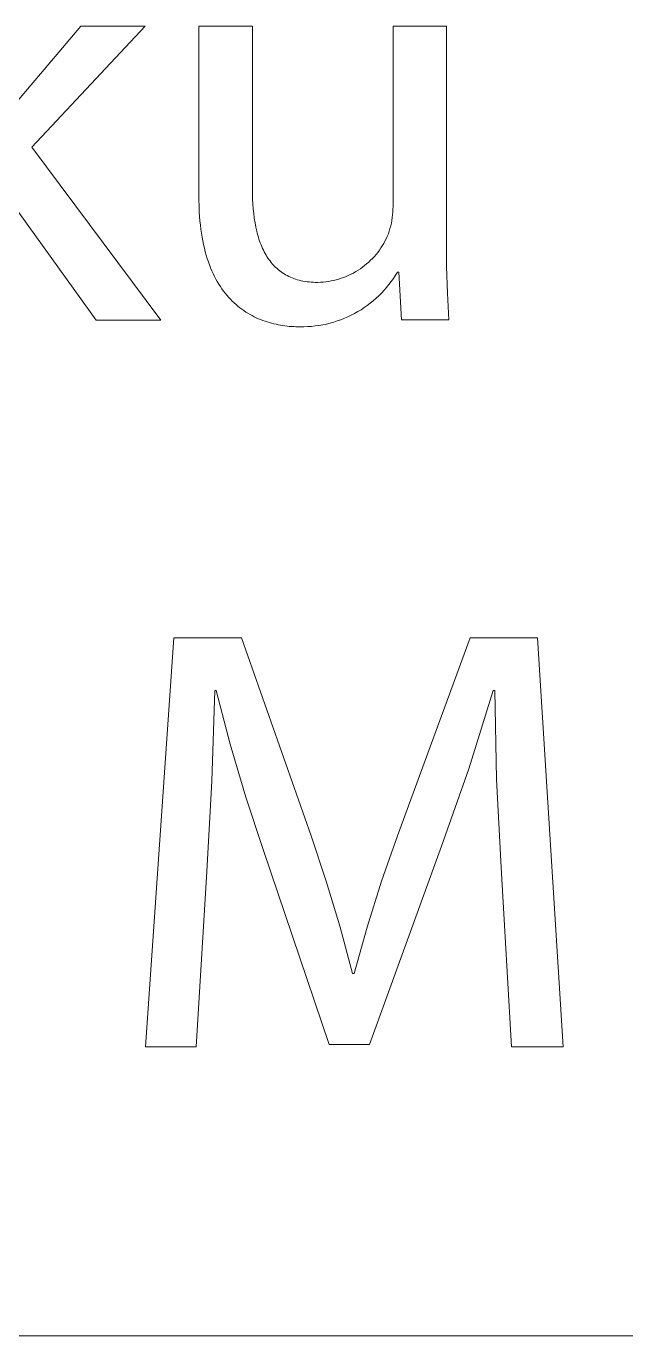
# Model space of a CAD drawing. Header units: millimetres. Extents: x 974 to 5700, y -47 to 3256.
# Drawn here: x 4708.6 to 4755.3, y -46.6 to 55.5 of the extents above; entities that cross this region are included whole.
import ezdxf

# ---------------------------------------------------------------- set-up
doc = ezdxf.new("R2010")
doc.units = ezdxf.units.MM
doc.header["$MEASUREMENT"] = 0
doc.layers.add('Domyślny', color=7, linetype='Continuous', true_color=0x000000)

msp = doc.modelspace()

# ---------------------------------------------------------------- linework, layer by layer
at = {"layer": 'Domyślny', "color": 18, "lineweight": 15, "true_color": 0x000000}
for p, q in [((4706.12, 47.57), (4712.82, 55.48)), ((4717.84, 55.48), (4709, 46.06)), ((4712.82, 55.48), (4717.84, 55.48)), ((4722.05, 42.07), (4722.05, 55.48)), ((4722.05, 55.48), (4726.22, 55.48)), ((4726.22, 55.48), (4726.22, 42.8)), ((4737.19, 41.43), (4737.19, 55.48)), ((4737.19, 55.48), (4741.36, 55.48)), ((4741.36, 55.48), (4741.36, 38.81)), ((4709, 46.06), (4719.07, 32.57)), ((4714.02, 32.57), (4706.12, 43.55)), ((4722.06, 41.34), (4722.05, 42.07)), ((4726.22, 42.8), (4726.22, 42.39)), ((4726.22, 42.39), (4726.23, 42)), ((4726.23, 42), (4726.25, 41.61)), ((4722.07, 40.98), (4722.06, 41.34)), ((4722.09, 40.64), (4722.07, 40.98)), ((4726.25, 41.61), (4726.28, 41.24)), ((4726.28, 41.24), (4726.32, 40.87)), ((4726.32, 40.87), (4726.36, 40.51)), ((4737.15, 40.77), (4737.17, 40.99)), ((4737.17, 40.99), (4737.18, 41.21)), ((4737.18, 41.21), (4737.19, 41.43)), ((4722.12, 40.3), (4722.09, 40.64)), ((4722.16, 39.97), (4722.12, 40.3)), ((4722.19, 39.65), (4722.16, 39.97)), ((4726.36, 40.51), (4726.42, 40.16)), ((4726.42, 40.16), (4726.48, 39.82)), ((4726.48, 39.82), (4726.56, 39.5)), ((4736.95, 39.7), (4737.01, 39.91)), ((4737.01, 39.91), (4737.06, 40.13)), ((4737.06, 40.13), (4737.1, 40.34)), ((4737.1, 40.34), (4737.13, 40.56)), ((4737.13, 40.56), (4737.15, 40.77)), ((4722.24, 39.34), (4722.19, 39.65)), ((4722.29, 39.03), (4722.24, 39.34)), ((4722.34, 38.74), (4722.29, 39.03)), ((4726.56, 39.5), (4726.6, 39.34)), ((4726.6, 39.34), (4726.64, 39.18)), ((4726.64, 39.18), (4726.68, 39.03)), ((4726.68, 39.03), (4726.73, 38.88)), ((4726.73, 38.88), (4726.78, 38.73)), ((4736.56, 38.72), (4736.66, 38.91)), ((4736.66, 38.91), (4736.74, 39.09)), ((4736.74, 39.09), (4736.83, 39.29)), ((4736.83, 39.29), (4736.89, 39.49)), ((4736.89, 39.49), (4736.95, 39.7)), ((4741.36, 38.81), (4741.37, 36.74)), ((4722.4, 38.45), (4722.34, 38.74)), ((4722.47, 38.17), (4722.4, 38.45)), ((4722.54, 37.89), (4722.47, 38.17)), ((4722.61, 37.63), (4722.54, 37.89)), ((4726.78, 38.73), (4726.83, 38.58)), ((4726.83, 38.58), (4726.89, 38.44)), ((4726.89, 38.44), (4726.95, 38.3)), ((4726.95, 38.3), (4727.01, 38.16)), ((4727.01, 38.16), (4727.07, 38.03)), ((4727.07, 38.03), (4727.14, 37.9)), ((4727.14, 37.9), (4727.2, 37.77)), ((4735.87, 37.69), (4736, 37.85)), ((4736, 37.85), (4736.12, 38.01)), ((4736.12, 38.01), (4736.24, 38.19)), ((4736.24, 38.19), (4736.35, 38.36)), ((4736.35, 38.36), (4736.46, 38.54)), ((4736.46, 38.54), (4736.56, 38.72)), ((4722.69, 37.37), (4722.61, 37.63)), ((4722.78, 37.12), (4722.69, 37.37)), ((4722.86, 36.88), (4722.78, 37.12)), ((4722.96, 36.64), (4722.86, 36.88)), ((4727.2, 37.77), (4727.28, 37.64)), ((4727.28, 37.64), (4727.35, 37.52)), ((4727.35, 37.52), (4727.43, 37.41)), ((4727.43, 37.41), (4727.51, 37.29)), ((4727.51, 37.29), (4727.59, 37.18)), ((4727.59, 37.18), (4727.67, 37.07)), ((4727.67, 37.07), (4727.76, 36.96)), ((4727.76, 36.96), (4727.85, 36.86)), ((4727.85, 36.86), (4727.95, 36.76)), ((4727.95, 36.76), (4728.04, 36.67)), ((4734.81, 36.69), (4734.97, 36.82)), ((4734.97, 36.82), (4735.13, 36.95)), ((4735.13, 36.95), (4735.29, 37.09)), ((4735.29, 37.09), (4735.44, 37.23)), ((4735.44, 37.23), (4735.59, 37.38)), ((4735.59, 37.38), (4735.73, 37.53)), ((4735.73, 37.53), (4735.87, 37.69)), ((4723.05, 36.41), (4722.96, 36.64)), ((4723.16, 36.19), (4723.05, 36.41)), ((4723.26, 35.98), (4723.16, 36.19)), ((4723.37, 35.77), (4723.26, 35.98)), ((4723.48, 35.57), (4723.37, 35.77)), ((4728.04, 36.67), (4728.14, 36.58)), ((4728.14, 36.58), (4728.24, 36.49)), ((4728.24, 36.49), (4728.35, 36.4)), ((4728.35, 36.4), (4728.46, 36.32)), ((4728.46, 36.32), (4728.57, 36.25)), ((4728.57, 36.25), (4728.69, 36.17)), ((4728.69, 36.17), (4728.8, 36.1)), ((4728.8, 36.1), (4728.93, 36.04)), ((4728.93, 36.04), (4729.05, 35.97)), ((4729.05, 35.97), (4729.18, 35.92)), ((4729.18, 35.92), (4729.31, 35.86)), ((4729.31, 35.86), (4729.44, 35.81)), ((4729.44, 35.81), (4729.58, 35.76)), ((4729.58, 35.76), (4729.72, 35.72)), ((4732.76, 35.71), (4732.96, 35.76)), ((4732.96, 35.76), (4733.15, 35.83)), ((4733.15, 35.83), (4733.35, 35.9)), ((4733.35, 35.9), (4733.54, 35.97)), ((4733.54, 35.97), (4733.73, 36.06)), ((4733.73, 36.06), (4733.92, 36.15)), ((4733.92, 36.15), (4734.11, 36.24)), ((4734.11, 36.24), (4734.29, 36.35)), ((4734.29, 36.35), (4734.47, 36.45)), ((4734.47, 36.45), (4734.64, 36.57)), ((4734.64, 36.57), (4734.81, 36.69)), ((4737.22, 35.82), (4737.05, 35.58)), ((4737.38, 36.06), (4737.22, 35.82)), ((4737.53, 36.31), (4737.38, 36.06)), ((4737.63, 36.31), (4737.53, 36.31)), ((4737.85, 32.58), (4737.63, 36.31)), ((4741.37, 36.74), (4741.43, 34.66)), ((4723.6, 35.37), (4723.48, 35.57)), ((4723.72, 35.18), (4723.6, 35.37)), ((4723.84, 35), (4723.72, 35.18)), ((4723.97, 34.83), (4723.84, 35)), ((4724.1, 34.66), (4723.97, 34.83)), ((4729.72, 35.72), (4729.87, 35.68)), ((4729.87, 35.68), (4730.01, 35.64)), ((4730.01, 35.64), (4730.16, 35.61)), ((4730.16, 35.61), (4730.32, 35.59)), ((4730.32, 35.59), (4730.48, 35.56)), ((4730.48, 35.56), (4730.64, 35.54)), ((4730.64, 35.54), (4730.8, 35.53)), ((4730.8, 35.53), (4730.97, 35.52)), ((4730.97, 35.52), (4731.14, 35.51)), ((4731.14, 35.51), (4731.32, 35.51)), ((4731.32, 35.51), (4731.52, 35.52)), ((4731.52, 35.52), (4731.73, 35.53)), ((4731.73, 35.53), (4731.94, 35.55)), ((4731.94, 35.55), (4732.14, 35.58)), ((4732.14, 35.58), (4732.35, 35.62)), ((4732.35, 35.62), (4732.55, 35.66)), ((4732.55, 35.66), (4732.76, 35.71)), ((4736.49, 34.89), (4736.29, 34.68)), ((4736.68, 35.11), (4736.49, 34.89)), ((4736.87, 35.34), (4736.68, 35.11)), ((4737.05, 35.58), (4736.87, 35.34)), ((4724.23, 34.5), (4724.1, 34.66)), ((4724.37, 34.34), (4724.23, 34.5)), ((4724.51, 34.19), (4724.37, 34.34)), ((4724.65, 34.05), (4724.51, 34.19)), ((4724.79, 33.91), (4724.65, 34.05)), ((4724.94, 33.78), (4724.79, 33.91)), ((4725.09, 33.65), (4724.94, 33.78)), ((4735.18, 33.71), (4734.94, 33.54)), ((4735.41, 33.89), (4735.18, 33.71)), ((4735.64, 34.08), (4735.41, 33.89)), ((4735.86, 34.27), (4735.64, 34.08)), ((4736.08, 34.47), (4735.86, 34.27)), ((4736.29, 34.68), (4736.08, 34.47)), ((4741.43, 34.66), (4741.55, 32.58)), ((4725.24, 33.53), (4725.09, 33.65)), ((4725.4, 33.42), (4725.24, 33.53)), ((4725.55, 33.31), (4725.4, 33.42)), ((4725.71, 33.2), (4725.55, 33.31)), ((4725.87, 33.1), (4725.71, 33.2)), ((4726.03, 33.01), (4725.87, 33.1)), ((4726.19, 32.92), (4726.03, 33.01)), ((4726.36, 32.83), (4726.19, 32.92)), ((4726.52, 32.75), (4726.36, 32.83)), ((4726.69, 32.68), (4726.52, 32.75)), ((4726.86, 32.61), (4726.69, 32.68)), ((4733.39, 32.71), (4733.12, 32.6)), ((4733.66, 32.82), (4733.39, 32.71)), ((4733.92, 32.95), (4733.66, 32.82)), ((4734.19, 33.09), (4733.92, 32.95)), ((4734.44, 33.23), (4734.19, 33.09)), ((4734.69, 33.38), (4734.44, 33.23)), ((4734.94, 33.54), (4734.69, 33.38)), ((4719.07, 32.57), (4714.02, 32.57)), ((4727.03, 32.54), (4726.86, 32.61)), ((4727.2, 32.48), (4727.03, 32.54)), ((4727.37, 32.43), (4727.2, 32.48)), ((4727.54, 32.38), (4727.37, 32.43)), ((4727.71, 32.33), (4727.54, 32.38)), ((4727.89, 32.28), (4727.71, 32.33)), ((4728.06, 32.24), (4727.89, 32.28)), ((4728.23, 32.21), (4728.06, 32.24)), ((4728.4, 32.18), (4728.23, 32.21)), ((4728.58, 32.15), (4728.4, 32.18)), ((4728.75, 32.12), (4728.58, 32.15)), ((4728.92, 32.1), (4728.75, 32.12)), ((4729.09, 32.08), (4728.92, 32.1)), ((4729.27, 32.07), (4729.09, 32.08)), ((4729.44, 32.06), (4729.27, 32.07)), ((4729.61, 32.05), (4729.44, 32.06)), ((4729.78, 32.05), (4729.61, 32.05)), ((4729.95, 32.05), (4729.78, 32.05)), ((4730.24, 32.05), (4729.95, 32.05)), ((4730.53, 32.06), (4730.24, 32.05)), ((4730.83, 32.08), (4730.53, 32.06)), ((4731.12, 32.11), (4730.83, 32.08)), ((4731.41, 32.15), (4731.12, 32.11)), ((4731.7, 32.2), (4731.41, 32.15)), ((4731.99, 32.26), (4731.7, 32.2)), ((4732.28, 32.33), (4731.99, 32.26)), ((4732.56, 32.41), (4732.28, 32.33)), ((4732.84, 32.5), (4732.56, 32.41)), ((4733.12, 32.6), (4732.84, 32.5)), ((4741.55, 32.58), (4737.85, 32.58)), ((4717.88, -24.09), (4720.1, 7.8)), ((4720.1, 7.8), (4725.36, 7.8)), ((4725.36, 7.8), (4730.8, -7.64)), ((4737.53, -7.64), (4743.21, 7.8)), ((4743.21, 7.8), (4748.45, 7.8)), ((4748.45, 7.8), (4750.45, -24.09)), ((4723.28, 3.68), (4723.04, -3.38)), ((4723.38, 3.68), (4723.28, 3.68)), ((4724.48, -0.49), (4723.38, 3.68)), ((4745, 3.68), (4743.09, -2.42)), ((4745.14, 3.68), (4745, 3.68)), ((4745.27, -3.21), (4745.14, 3.68)), ((4725.71, -4.62), (4724.48, -0.49)), ((4743.09, -2.42), (4740.97, -8.44)), ((4723.04, -3.38), (4722.67, -10.43)), ((4745.62, -10.1), (4745.27, -3.21)), ((4727.06, -8.71), (4725.71, -4.62)), ((4730.8, -7.64), (4731.98, -11.18)), ((4736.29, -11.18), (4737.53, -7.64)), ((4732.21, -23.9), (4727.06, -8.71)), ((4740.97, -8.44), (4735.35, -23.9)), ((4746.42, -24.09), (4745.62, -10.1)), ((4722.67, -10.43), (4721.82, -24.09)), ((4731.98, -11.18), (4733.06, -14.76)), ((4735.17, -14.75), (4736.29, -11.18)), ((4733.06, -14.76), (4734.03, -18.36)), ((4734.16, -18.36), (4735.17, -14.75)), ((4734.03, -18.36), (4734.16, -18.36)), ((4721.82, -24.09), (4717.88, -24.09)), ((4735.35, -23.9), (4732.21, -23.9)), ((4750.45, -24.09), (4746.42, -24.09)), ((5695.7, -46.62), (973.52, -46.62)), ((5695.7, -46.62), (3913.94, -46.62))]:
    msp.add_line(p, q, dxfattribs=at)

doc.saveas('drawing.dxf')
